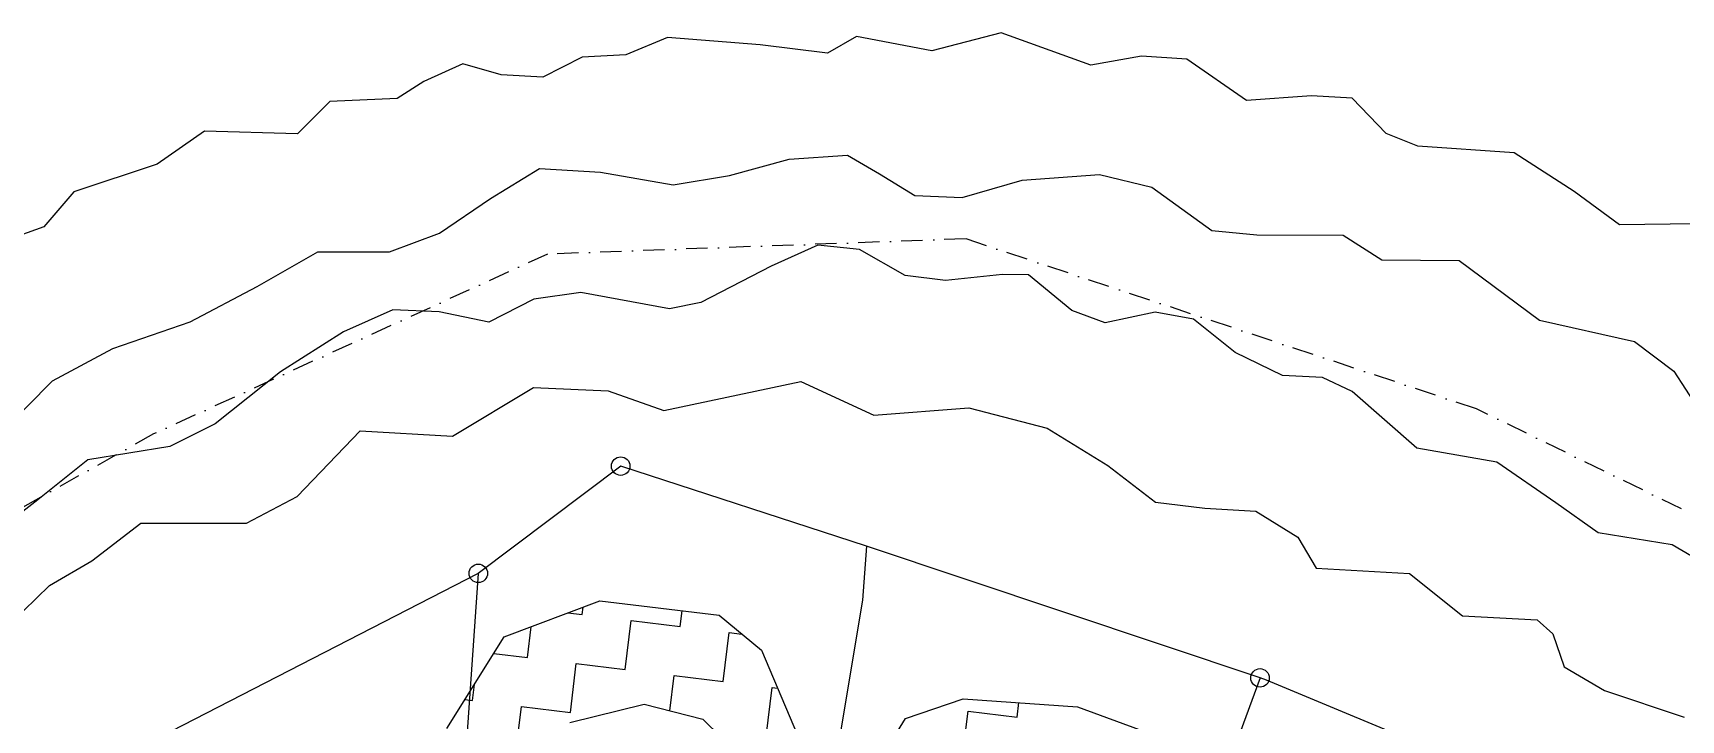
# Model space of a CAD drawing. Header units: metres. Extents: x 302961 to 304417, y 1943136 to 1944048.
# Drawn here: x 303653.3 to 304040, y 1943886.3 to 1944047.7 of the extents above; entities that cross this region are included whole.
import ezdxf

# ---------------------------------------------------------------- set-up
doc = ezdxf.new("R2010")
doc.units = ezdxf.units.M
doc.linetypes.add('DASHDOT', pattern=[1, 0.5, -0.25, 0, -0.25])
for name, color, linetype in [('LINE_WATER', 4, 'Continuous'), ('POLY_HATCH', 12, 'Continuous'), ('POLY_PARCEL', 6, 'Continuous'), ('POLY_WATER', 4, 'Continuous'), ('V_BOUND_STREAM_LINE', 7, 'DASHDOT')]:
    doc.layers.add(name, color=color, linetype=linetype)

msp = doc.modelspace()

# ---------------------------------------------------------------- linework, layer by layer
for centre in [(303791.23, 1943945.94), (303757.82, 1943920.77), (303941.22, 1943896.22)]:
    msp.add_circle(centre, 2.17)
at = {"layer": 'LINE_WATER'}
for p, q in [((303760.67, 1944008.8), (303772.18, 1944015.84)), ((303772.18, 1944015.84), (303786.51, 1944014.97)), ((303816.74, 1944014.19), (303830.77, 1944018.02)), ((303830.77, 1944018.02), (303844.44, 1944018.97)), ((303844.44, 1944018.97), (303851.93, 1944014.56)), ((303786.51, 1944014.97), (303803.5, 1944012.02)), ((303803.5, 1944012.02), (303816.74, 1944014.19)), ((303851.93, 1944014.56), (303860.2, 1944009.48)), ((303871.37, 1944008.99), (303885.43, 1944013.1)), ((303885.43, 1944013.1), (303903.52, 1944014.39)), ((303903.52, 1944014.39), (303915.85, 1944011.43)), ((303748.74, 1944000.64), (303760.67, 1944008.8)), ((303860.2, 1944009.48), (303871.37, 1944008.99)), ((303915.85, 1944011.43), (303929.92, 1944001.27)), ((303736.98, 1943996.25), (303748.74, 1944000.64)), ((303929.92, 1944001.27), (303940.44, 1944000.28)), ((303940.44, 1944000.28), (303960.69, 1944000.14)), ((303837.44, 1943997.86), (303826.55, 1943992.88)), ((303847.27, 1943996.82), (303837.44, 1943997.86)), ((303857.94, 1943990.67), (303847.27, 1943996.82)), ((303960.69, 1944000.14), (303969.76, 1943994.38)), ((303705.95, 1943988.09), (303720.21, 1943996.25)), ((303720.21, 1943996.25), (303736.98, 1943996.25)), ((303826.55, 1943992.88), (303810.05, 1943984.38)), ((303969.76, 1943994.38), (303987.97, 1943994.2)), ((303987.97, 1943994.2), (304006.82, 1943980.25)), ((303867.43, 1943989.51), (303857.94, 1943990.67)), ((303880.8, 1943990.95), (303867.43, 1943989.51)), ((303886.87, 1943990.86), (303880.8, 1943990.95)), ((303897.1, 1943982.5), (303886.87, 1943990.86)), ((303690.21, 1943979.81), (303705.95, 1943988.09)), ((303770.88, 1943985.11), (303760.27, 1943979.77)), ((303781.84, 1943986.69), (303770.88, 1943985.11)), ((303802.66, 1943982.85), (303781.84, 1943986.69)), ((303737.79, 1943982.67), (303726.22, 1943977.45)), ((303748.66, 1943982.16), (303737.79, 1943982.67)), ((303760.27, 1943979.77), (303748.66, 1943982.16)), ((303810.05, 1943984.38), (303802.66, 1943982.85)), ((303904.92, 1943979.61), (303897.1, 1943982.5)), ((303916.64, 1943982.06), (303904.92, 1943979.61)), ((303925.6, 1943980.48), (303916.64, 1943982.06)), ((303672.1, 1943973.57), (303690.21, 1943979.81)), ((303726.22, 1943977.45), (303711.4, 1943968.1)), ((303935.41, 1943972.66), (303925.6, 1943980.48)), ((304006.82, 1943980.25), (304029.1, 1943975.2)), ((303657.91, 1943965.98), (303672.1, 1943973.57)), ((304029.1, 1943975.2), (304038.32, 1943968.25)), ((303946.49, 1943967.26), (303935.41, 1943972.66)), ((303646.1, 1943954.03), (303657.91, 1943965.98)), ((303711.4, 1943968.1), (303696.07, 1943955.9)), ((303801.34, 1943959.03), (303833.52, 1943965.82)), ((303833.52, 1943965.82), (303850.63, 1943957.92)), ((303955.9, 1943966.76), (303946.49, 1943967.26)), ((303962.87, 1943963.49), (303955.9, 1943966.76)), ((304038.32, 1943968.25), (304046.54, 1943955.6)), ((303751.76, 1943952.97), (303770.75, 1943964.39)), ((303770.75, 1943964.39), (303788.26, 1943963.65)), ((303788.26, 1943963.65), (303801.34, 1943959.03)), ((303978.01, 1943950.16), (303962.87, 1943963.49)), ((303850.63, 1943957.92), (303872.87, 1943959.63)), ((303872.87, 1943959.63), (303891.28, 1943954.82)), ((303696.07, 1943955.9), (303685.46, 1943950.57)), ((303715.29, 1943938.79), (303730.11, 1943954.21)), ((303730.11, 1943954.21), (303751.76, 1943952.97)), ((303891.28, 1943954.82), (303905.49, 1943946.11)), ((303685.46, 1943950.57), (303666.21, 1943947.41)), ((303996.8, 1943946.9), (303978.01, 1943950.16)), ((303666.21, 1943947.41), (303654.46, 1943938.01)), ((304010.6, 1943937.29), (303996.8, 1943946.9)), ((303905.49, 1943946.11), (303916.69, 1943937.52)), ((303703.46, 1943932.55), (303715.29, 1943938.79)), ((303654.46, 1943938.01), (303643.1, 1943929.21)), ((303916.69, 1943937.52), (303928.29, 1943936.11)), ((303928.29, 1943936.11), (303940.2, 1943935.36)), ((303940.2, 1943935.36), (303950.07, 1943929.26)), ((304020.51, 1943930.26), (304010.6, 1943937.29)), ((303667.18, 1943923.7), (303678.63, 1943932.55)), ((303678.63, 1943932.55), (303703.46, 1943932.55)), ((303950.07, 1943929.26), (303954.42, 1943921.98)), ((304037.91, 1943927.5), (304020.51, 1943930.26)), ((304047.95, 1943921.58), (304037.91, 1943927.5)), ((303657.26, 1943917.92), (303667.18, 1943923.7)), ((303954.42, 1943921.98), (303976.3, 1943920.71)), ((303976.3, 1943920.71), (303988.73, 1943910.81)), ((303641.27, 1943902.41), (303657.26, 1943917.92)), ((303988.73, 1943910.81), (304006.22, 1943909.85)), ((304006.22, 1943909.85), (304009.9, 1943906.6)), ((304009.9, 1943906.6), (304012.57, 1943898.83)), ((304012.57, 1943898.83), (304022.03, 1943893.25)), ((304022.03, 1943893.25), (304040.74, 1943887.01))]:
    msp.add_line(p, q, dxfattribs=at)
at = {"layer": 'POLY_HATCH'}
for p, q in [((303763.91, 1943905.86), (303786.35, 1943914.33)), ((303786.35, 1943914.33), (303814.35, 1943910.92)), ((303814.35, 1943910.92), (303824.23, 1943902.71)), ((303750.42, 1943884.37), (303763.91, 1943905.86)), ((303824.23, 1943902.71), (303832.67, 1943882.76)), ((303779.28, 1943885.74), (303796.75, 1943890.03)), ((303796.75, 1943890.03), (303810.52, 1943886.51)), ((303858.06, 1943886.67), (303871.61, 1943891.33)), ((303871.61, 1943891.33), (303898.4, 1943889.46)), ((303898.4, 1943889.46), (303918.21, 1943882.14)), ((303810.52, 1943886.51), (303824.44, 1943872.91)), ((303848, 1943870.38), (303858.06, 1943886.67))]:
    msp.add_line(p, q, dxfattribs=at)
at = {"layer": 'POLY_HATCH', "linetype": 'Continuous'}
for p, q in [((303778.83, 1943911.49), (303782.22, 1943911.08)), ((303782.22, 1943911.08), (303782.44, 1943912.86)), ((303805.2, 1943908.28), (303805.65, 1943911.98)), ((303769.34, 1943900.99), (303770.22, 1943908.24)), ((303792.31, 1943898.19), (303793.71, 1943909.68)), ((303793.71, 1943909.68), (303805.2, 1943908.28)), ((303815.29, 1943895.39), (303816.69, 1943906.88)), ((303816.69, 1943906.88), (303819.65, 1943906.52)), ((303761.46, 1943901.95), (303769.34, 1943900.99)), ((303779.42, 1943888.1), (303780.82, 1943899.59)), ((303780.82, 1943899.59), (303792.31, 1943898.19)), ((303802.79, 1943888.49), (303803.8, 1943896.79)), ((303803.8, 1943896.79), (303815.29, 1943895.39)), ((303756.45, 1943890.9), (303756.91, 1943894.71)), ((303825.37, 1943882.5), (303826.77, 1943893.99)), ((303826.77, 1943893.99), (303827.98, 1943893.84)), ((303754.66, 1943891.12), (303756.45, 1943890.9)), ((303766.78, 1943880.01), (303767.94, 1943889.5)), ((303767.94, 1943889.5), (303779.42, 1943888.1)), ((303871.32, 1943876.9), (303872.72, 1943888.39)), ((303872.72, 1943888.39), (303884.21, 1943886.99)), ((303884.21, 1943886.99), (303884.63, 1943890.42))]:
    msp.add_line(p, q, dxfattribs=at)
at = {"layer": 'POLY_PARCEL'}
for p, q in [((303848.86, 1943927.13), (303847.94, 1943914.48)), ((303757.82, 1943920.77), (303740.68, 1943678.34)), ((303847.94, 1943914.48), (303834.75, 1943834.98)), ((303941.22, 1943896.22), (303929.75, 1943865.01))]:
    msp.add_line(p, q, dxfattribs=at)
at = {"layer": 'POLY_WATER'}
for p, q in [((303846.53, 1944046.8), (303839.73, 1944042.92)), ((303864.23, 1944043.47), (303846.53, 1944046.8)), ((303880.49, 1944047.66), (303864.23, 1944043.47)), ((303901.5, 1944040.1), (303880.49, 1944047.66)), ((303802.21, 1944046.62), (303792.44, 1944042.52)), ((303823.92, 1944044.85), (303802.21, 1944046.62)), ((303839.73, 1944042.92), (303823.92, 1944044.85)), ((303754.21, 1944040.41), (303745.02, 1944036.24)), ((303763.17, 1944037.85), (303754.21, 1944040.41)), ((303782.22, 1944042), (303772.95, 1944037.25)), ((303792.44, 1944042.52), (303782.22, 1944042)), ((303913.38, 1944042.18), (303901.5, 1944040.1)), ((303924.04, 1944041.47), (303913.38, 1944042.18)), ((303938.02, 1944031.83), (303924.04, 1944041.47)), ((303745.02, 1944036.24), (303738.79, 1944032.3)), ((303772.95, 1944037.25), (303763.17, 1944037.85)), ((303722.96, 1944031.58), (303715.41, 1944023.98)), ((303738.79, 1944032.3), (303722.96, 1944031.58)), ((303953.31, 1944032.9), (303938.02, 1944031.83)), ((303962.81, 1944032.33), (303953.31, 1944032.9)), ((303970.77, 1944024.01), (303962.81, 1944032.33)), ((303693.55, 1944024.58), (303682.45, 1944016.82)), ((303715.41, 1944023.98), (303693.55, 1944024.58)), ((303978.21, 1944021.05), (303970.77, 1944024.01)), ((304000.83, 1944019.47), (303978.21, 1944021.05)), ((303682.45, 1944016.82), (303662.97, 1944010.38)), ((304014.89, 1944010.4), (304000.83, 1944019.47)), ((303662.97, 1944010.38), (303655.93, 1944002.12)), ((304025.57, 1944002.63), (304014.89, 1944010.4)), ((303655.93, 1944002.12), (303639.46, 1943996.19)), ((304043.4, 1944002.81), (304025.57, 1944002.63)), ((303791.23, 1943945.94), (303757.82, 1943920.77)), ((303848.86, 1943927.13), (303791.23, 1943945.94)), ((303941.22, 1943896.22), (303848.86, 1943927.13)), ((303757.82, 1943920.77), (303594.11, 1943836.57)), ((303942.77, 1943895.7), (303941.22, 1943896.22)), ((304026.36, 1943860.89), (303942.77, 1943895.7))]:
    msp.add_line(p, q, dxfattribs=at)
at = {"layer": 'V_BOUND_STREAM_LINE', "ltscale": 10}
for p, q in [((303872.15, 1943999.32), (303774.08, 1943995.74)), ((303992, 1943959.4), (303872.15, 1943999.32)), ((303774.08, 1943995.74), (303681.66, 1943953.51)), ((304067.29, 1943922.61), (303992, 1943959.4)), ((303681.66, 1943953.51), (303583.04, 1943898.22))]:
    msp.add_line(p, q, dxfattribs=at)

doc.saveas('drawing.dxf')
